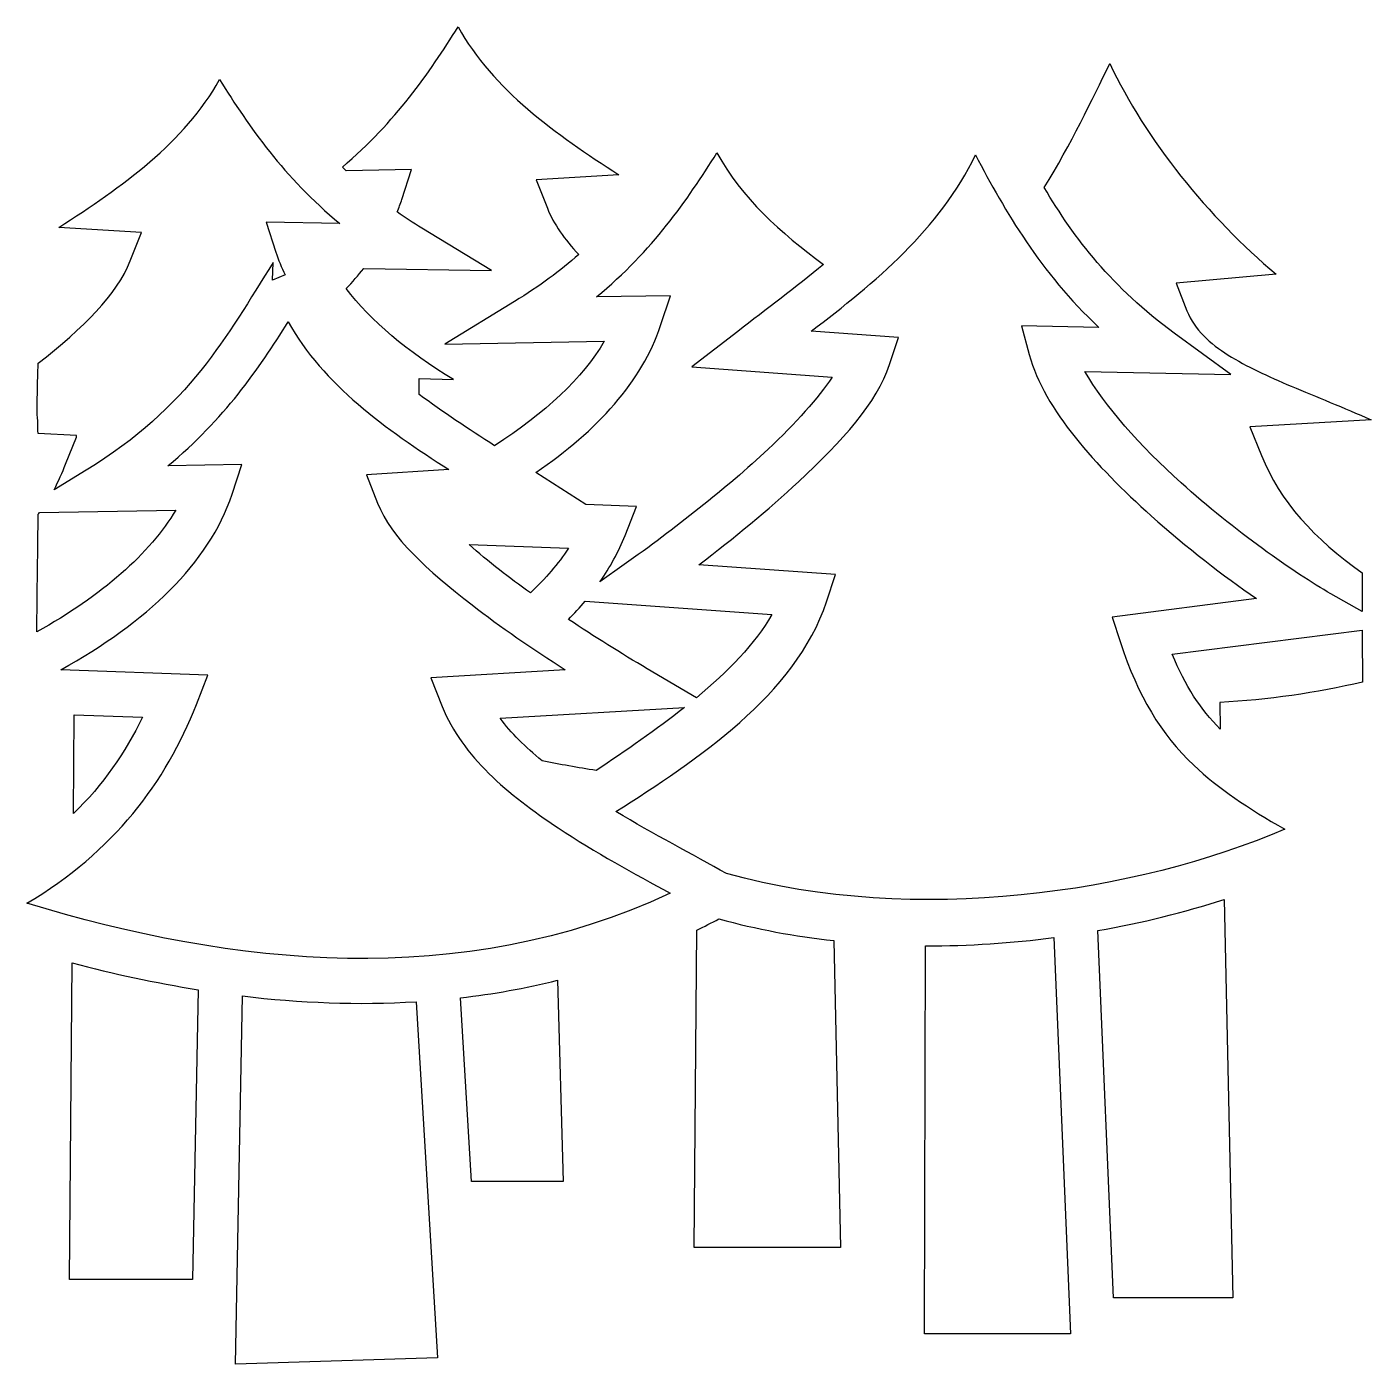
# Model space of a CAD drawing. Header units: centimetres. Extents: x -10.2 to 10.2, y -10.2 to 10.1.
import ezdxf

# ---------------------------------------------------------------- set-up
doc = ezdxf.new("R2010")
doc.units = ezdxf.units.CM
doc.header["$MEASUREMENT"] = 0
doc.layers.add('Layer 1', color=7, linetype='Continuous')

msp = doc.modelspace()

# ---------------------------------------------------------------- linework, layer by layer
at = {"layer": 'Layer 1'}
for points, knots in [([(-3.62982, 10.1349), (-4.07309, 9.43082), (-4.57405, 8.69874), (-5.38772, 8.00656), (-5.38772, 8.00656), (-5.36832, 7.98771), (-5.34834, 7.96903), (-5.32847, 7.95022), (-5.32847, 7.95022), (-5.32847, 7.95022), (-4.33541, 7.96734), (-4.33541, 7.96734), (-4.33541, 7.96734), (-4.33541, 7.96734), (-4.48414, 7.51614), (-4.48414, 7.51614), (-4.48414, 7.51614), (-4.50543, 7.45162), (-4.52905, 7.38761), (-4.5549, 7.32419), (-4.5549, 7.32419), (-4.4367, 7.24217), (-4.31265, 7.16079), (-4.18079, 7.08012), (-4.18079, 7.08012), (-4.18079, 7.08012), (-3.1244, 6.43369), (-3.1244, 6.43369), (-3.1244, 6.43369), (-3.1244, 6.43369), (-5.0637, 6.46713), (-5.0637, 6.46713), (-5.0637, 6.46713), (-5.1461, 6.36281), (-5.2349, 6.26051), (-5.32957, 6.16036), (-5.32957, 6.16036), (-4.95849, 5.67471), (-4.39998, 5.2026), (-3.69872, 4.77868), (-3.69872, 4.77868), (-3.69872, 4.77868), (-4.22177, 4.79407), (-4.22177, 4.79407), (-4.22177, 4.79407), (-4.22177, 4.79407), (-4.2224, 4.55464), (-4.2224, 4.55464), (-4.2224, 4.55464), (-3.86271, 4.28654), (-3.47215, 4.02973), (-3.07703, 3.77538), (-3.07703, 3.77538), (-2.31337, 4.26318), (-1.73651, 4.8085), (-1.41097, 5.36157), (-1.41097, 5.36157), (-1.41097, 5.36157), (-3.82943, 5.31982), (-3.82943, 5.31982), (-3.82943, 5.31982), (-3.82943, 5.31982), (-2.77304, 5.96625), (-2.77304, 5.96625), (-2.77304, 5.96625), (-2.39479, 6.19767), (-2.07621, 6.43495), (-1.79972, 6.6775), (-1.79972, 6.6775), (-2.01469, 6.90837), (-2.17923, 7.13975), (-2.2744, 7.38128), (-2.2744, 7.38128), (-2.2744, 7.38128), (-2.44476, 7.81333), (-2.44476, 7.81333), (-2.44476, 7.81333), (-2.44476, 7.81333), (-1.1906, 7.8902), (-1.1906, 7.8902), (-1.1906, 7.8902), (-2.14466, 8.50064), (-3.10188, 9.17955), (-3.62982, 10.1349)], [0, 0, 0, 0, 0.04545455, 0.04545455, 0.04545455, 0.04545455, 0.09090909, 0.09090909, 0.09090909, 0.09090909, 0.13636364, 0.13636364, 0.13636364, 0.13636364, 0.18181818, 0.18181818, 0.18181818, 0.18181818, 0.22727273, 0.22727273, 0.22727273, 0.22727273, 0.27272727, 0.27272727, 0.27272727, 0.27272727, 0.31818182, 0.31818182, 0.31818182, 0.31818182, 0.36363636, 0.36363636, 0.36363636, 0.36363636, 0.40909091, 0.40909091, 0.40909091, 0.40909091, 0.45454545, 0.45454545, 0.45454545, 0.45454545, 0.5, 0.5, 0.5, 0.5, 0.54545455, 0.54545455, 0.54545455, 0.54545455, 0.59090909, 0.59090909, 0.59090909, 0.59090909, 0.63636364, 0.63636364, 0.63636364, 0.63636364, 0.68181818, 0.68181818, 0.68181818, 0.68181818, 0.72727273, 0.72727273, 0.72727273, 0.72727273, 0.77272727, 0.77272727, 0.77272727, 0.77272727, 0.81818182, 0.81818182, 0.81818182, 0.81818182, 0.86363636, 0.86363636, 0.86363636, 0.86363636, 0.90909091, 0.90909091, 0.90909091, 0.90909091, 1, 1, 1, 1]), ([(6.263, 9.57732), (5.98735, 9.03074), (5.67771, 8.35377), (5.26623, 7.69536), (5.26623, 7.69536), (5.727, 6.92086), (6.29631, 6.17744), (7.23855, 5.48652), (7.23855, 5.48652), (7.23855, 5.48652), (8.09962, 4.85527), (8.09962, 4.85527), (8.09962, 4.85527), (8.09962, 4.85527), (5.88538, 4.90102), (5.88538, 4.90102), (5.88538, 4.90102), (6.1787, 4.38927), (6.72604, 3.76847), (7.34355, 3.21232), (7.34355, 3.21232), (8.15136, 2.48475), (9.0694, 1.83882), (9.6167, 1.52923), (9.6167, 1.52923), (9.6167, 1.52923), (10.09488, 1.2586), (10.09488, 1.2586), (10.09488, 1.2586), (10.09509, 1.43415), (10.09509, 1.56988), (10.09551, 1.84777), (10.09551, 1.84777), (9.37123, 2.35117), (8.8403, 2.93549), (8.56389, 3.62726), (8.56389, 3.62726), (8.56389, 3.62726), (8.39037, 4.06151), (8.39037, 4.06151), (8.39037, 4.06151), (8.39037, 4.06151), (10.2291, 4.1703), (10.2291, 4.1703), (10.2291, 4.1703), (9.81122, 4.35407), (9.39641, 4.51873), (9.01791, 4.67885), (9.01791, 4.67885), (8.65957, 4.8304), (8.33352, 4.97854), (8.05969, 5.1524), (8.05969, 5.1524), (7.78581, 5.32622), (7.54937, 5.52997), (7.43316, 5.82468), (7.43316, 5.82468), (7.43316, 5.82468), (7.26744, 6.24476), (7.26744, 6.24476), (7.26744, 6.24476), (7.26744, 6.24476), (8.78873, 6.37877), (8.78873, 6.37877), (8.78873, 6.37877), (7.76637, 7.23166), (6.79743, 8.43471), (6.263, 9.57734), (6.263, 9.57734), (6.263, 9.57734), (6.263, 9.57732), (6.263, 9.57732)], [0, 0, 0, 0, 0.05263158, 0.05263158, 0.05263158, 0.05263158, 0.10526316, 0.10526316, 0.10526316, 0.10526316, 0.15789474, 0.15789474, 0.15789474, 0.15789474, 0.21052632, 0.21052632, 0.21052632, 0.21052632, 0.26315789, 0.26315789, 0.26315789, 0.26315789, 0.31578947, 0.31578947, 0.31578947, 0.31578947, 0.36842105, 0.36842105, 0.36842105, 0.36842105, 0.42105263, 0.42105263, 0.42105263, 0.42105263, 0.47368421, 0.47368421, 0.47368421, 0.47368421, 0.52631579, 0.52631579, 0.52631579, 0.52631579, 0.57894737, 0.57894737, 0.57894737, 0.57894737, 0.63157895, 0.63157895, 0.63157895, 0.63157895, 0.68421053, 0.68421053, 0.68421053, 0.68421053, 0.73684211, 0.73684211, 0.73684211, 0.73684211, 0.78947368, 0.78947368, 0.78947368, 0.78947368, 0.84210526, 0.84210526, 0.84210526, 0.84210526, 0.89473684, 0.89473684, 0.89473684, 0.89473684, 1, 1, 1, 1]), ([(-7.25175, 9.33514), (-7.77969, 8.37978), (-8.73691, 7.70084), (-9.69087, 7.09037), (-9.69087, 7.09037), (-9.69087, 7.09037), (-8.43688, 7.01354), (-8.43688, 7.01354), (-8.43688, 7.01354), (-8.43688, 7.01354), (-8.60711, 6.58157), (-8.60711, 6.58157), (-8.60711, 6.58157), (-8.80867, 6.07028), (-9.31616, 5.56435), (-10.00633, 5.02671), (-10.00633, 5.02671), (-10.01877, 4.55401), (-10.02286, 4.28202), (-10.02256, 4.27899), (-10.02256, 4.27899), (-10.02235, 4.27713), (-10.01455, 4.23261), (-10.01033, 4.14713), (-10.01033, 4.14713), (-10.00873, 4.11584), (-10.00864, 4.01316), (-10.00755, 3.96336), (-10.00755, 3.96336), (-10.00755, 3.96336), (-9.42445, 3.92975), (-9.42445, 3.92975), (-9.42445, 3.92975), (-9.42445, 3.92975), (-9.42462, 3.90656), (-9.42462, 3.90656), (-9.42462, 3.90656), (-9.42462, 3.90656), (-9.58933, 3.49424), (-9.58933, 3.49424), (-9.58933, 3.49424), (-9.63909, 3.36963), (-9.69467, 3.23828), (-9.76475, 3.10495), (-9.76475, 3.10495), (-9.76475, 3.10495), (-9.27876, 3.40223), (-9.27876, 3.40223), (-9.27876, 3.40223), (-7.70269, 4.36661), (-7.15265, 5.43317), (-6.43685, 6.55779), (-6.43685, 6.55779), (-6.43685, 6.55779), (-6.44668, 6.28935), (-6.44668, 6.28935), (-6.44668, 6.28935), (-6.44668, 6.28935), (-6.25802, 6.36841), (-6.25802, 6.36841), (-6.25802, 6.36841), (-6.31187, 6.48235), (-6.35846, 6.59831), (-6.39739, 6.7163), (-6.39739, 6.7163), (-6.39739, 6.7163), (-6.54616, 7.1675), (-6.54616, 7.1675), (-6.54616, 7.1675), (-6.54616, 7.1675), (-5.42525, 7.1481), (-5.42525, 7.1481), (-5.42525, 7.1481), (-6.28016, 7.85758), (-6.79596, 8.61125), (-7.25175, 9.33523), (-7.25175, 9.33523), (-7.25175, 9.33523), (-7.25175, 9.33514), (-7.25175, 9.33514)], [0, 0, 0, 0, 0.04761905, 0.04761905, 0.04761905, 0.04761905, 0.0952381, 0.0952381, 0.0952381, 0.0952381, 0.14285714, 0.14285714, 0.14285714, 0.14285714, 0.19047619, 0.19047619, 0.19047619, 0.19047619, 0.23809524, 0.23809524, 0.23809524, 0.23809524, 0.28571429, 0.28571429, 0.28571429, 0.28571429, 0.33333333, 0.33333333, 0.33333333, 0.33333333, 0.38095238, 0.38095238, 0.38095238, 0.38095238, 0.42857143, 0.42857143, 0.42857143, 0.42857143, 0.47619048, 0.47619048, 0.47619048, 0.47619048, 0.52380952, 0.52380952, 0.52380952, 0.52380952, 0.57142857, 0.57142857, 0.57142857, 0.57142857, 0.61904762, 0.61904762, 0.61904762, 0.61904762, 0.66666667, 0.66666667, 0.66666667, 0.66666667, 0.71428571, 0.71428571, 0.71428571, 0.71428571, 0.76190476, 0.76190476, 0.76190476, 0.76190476, 0.80952381, 0.80952381, 0.80952381, 0.80952381, 0.85714286, 0.85714286, 0.85714286, 0.85714286, 0.9047619, 0.9047619, 0.9047619, 0.9047619, 1, 1, 1, 1]), ([(0.29771, 8.22124), (-0.15804, 7.4973), (-0.67384, 6.74367), (-1.52875, 6.03441), (-1.52875, 6.03441), (-1.52875, 6.03441), (-0.40784, 6.05372), (-0.40784, 6.05372), (-0.40784, 6.05372), (-0.40784, 6.05372), (-0.55657, 5.60252), (-0.55657, 5.60252), (-0.55657, 5.60252), (-0.83728, 4.75123), (-1.51682, 4.00478), (-2.44882, 3.37141), (-2.44882, 3.37141), (-2.44882, 3.37141), (-1.69334, 2.8834), (-1.69334, 2.8834), (-1.69334, 2.8834), (-1.69334, 2.8834), (-0.9228, 2.85439), (-0.9228, 2.85439), (-0.9228, 2.85439), (-0.9228, 2.85439), (-1.09683, 2.41163), (-1.09683, 2.41163), (-1.09683, 2.41163), (-1.19403, 2.1644), (-1.32264, 1.93092), (-1.47676, 1.70953), (-1.47676, 1.70953), (-1.47676, 1.70953), (-1.10834, 1.97055), (-1.10834, 1.97055), (-1.10834, 1.97055), (-0.35299, 2.50566), (0.4423, 3.12996), (1.07596, 3.72195), (1.07596, 3.72195), (1.49874, 4.11685), (1.83406, 4.5029), (2.04932, 4.81469), (2.04932, 4.81469), (2.04932, 4.81469), (-0.08172, 4.97134), (-0.08172, 4.97134), (-0.08172, 4.97134), (-0.08172, 4.97134), (0.61405, 5.50995), (0.61405, 5.50995), (0.61405, 5.50995), (1.05133, 5.84843), (1.49844, 6.18211), (1.91805, 6.52949), (1.91805, 6.52949), (1.26487, 7.00371), (0.67283, 7.54253), (0.29783, 8.22127), (0.29783, 8.22127), (0.29783, 8.22127), (0.29771, 8.22124), (0.29771, 8.22124)], [0, 0, 0, 0, 0.05882353, 0.05882353, 0.05882353, 0.05882353, 0.11764706, 0.11764706, 0.11764706, 0.11764706, 0.17647059, 0.17647059, 0.17647059, 0.17647059, 0.23529412, 0.23529412, 0.23529412, 0.23529412, 0.29411765, 0.29411765, 0.29411765, 0.29411765, 0.35294118, 0.35294118, 0.35294118, 0.35294118, 0.41176471, 0.41176471, 0.41176471, 0.41176471, 0.47058824, 0.47058824, 0.47058824, 0.47058824, 0.52941176, 0.52941176, 0.52941176, 0.52941176, 0.58823529, 0.58823529, 0.58823529, 0.58823529, 0.64705882, 0.64705882, 0.64705882, 0.64705882, 0.70588235, 0.70588235, 0.70588235, 0.70588235, 0.76470588, 0.76470588, 0.76470588, 0.76470588, 0.82352941, 0.82352941, 0.82352941, 0.82352941, 0.88235294, 0.88235294, 0.88235294, 0.88235294, 1, 1, 1, 1]), ([(4.22228, 8.19256), (3.68422, 7.06225), (2.69466, 6.25115), (1.72986, 5.51464), (1.72986, 5.51464), (1.72986, 5.51464), (3.05351, 5.4174), (3.05351, 5.4174), (3.05351, 5.4174), (3.05351, 5.4174), (2.91883, 5.00727), (2.91883, 5.00727), (2.91883, 5.00727), (2.72895, 4.42957), (2.20269, 3.85136), (1.53644, 3.22896), (1.53644, 3.22896), (1.08128, 2.80378), (0.55625, 2.37337), (0.02278, 1.96704), (0.02278, 1.96704), (0.02278, 1.96704), (2.10073, 1.81971), (2.10073, 1.81971), (2.10073, 1.81971), (2.10073, 1.81971), (1.96326, 1.40731), (1.96326, 1.40731), (1.96326, 1.40731), (1.4879, -0.01822), (-0.0121, -0.99306), (-1.23375, -1.78046), (-1.23375, -1.78046), (-0.66503, -2.12017), (-0.06696, -2.43153), (0.44508, -2.72156), (0.44508, -2.72156), (3.32684, -3.51516), (6.66882, -3.01556), (8.91764, -2.04687), (8.91764, -2.04687), (8.36144, -1.72833), (7.91219, -1.43345), (7.53672, -1.07675), (7.53672, -1.07675), (7.03893, -0.60379), (6.69032, -0.02424), (6.42446, 0.78636), (6.42446, 0.78636), (6.42446, 0.78636), (6.29724, 1.17464), (6.29724, 1.17464), (6.29724, 1.17464), (6.29724, 1.17464), (8.48871, 1.45337), (8.48871, 1.45337), (8.48871, 1.45337), (7.98801, 1.79957), (7.42734, 2.22884), (6.89194, 2.71103), (6.89194, 2.71103), (6.04394, 3.47482), (5.27294, 4.31354), (5.04013, 5.1596), (5.04013, 5.1596), (5.04013, 5.1596), (4.92016, 5.59569), (4.92016, 5.59569), (4.92016, 5.59569), (4.92016, 5.59569), (6.09525, 5.57136), (6.09525, 5.57136), (6.09525, 5.57136), (5.20239, 6.41767), (4.68085, 7.3207), (4.22232, 8.19252), (4.22232, 8.19252), (4.22232, 8.19252), (4.22228, 8.19256), (4.22228, 8.19256)], [0, 0, 0, 0, 0.04761905, 0.04761905, 0.04761905, 0.04761905, 0.0952381, 0.0952381, 0.0952381, 0.0952381, 0.14285714, 0.14285714, 0.14285714, 0.14285714, 0.19047619, 0.19047619, 0.19047619, 0.19047619, 0.23809524, 0.23809524, 0.23809524, 0.23809524, 0.28571429, 0.28571429, 0.28571429, 0.28571429, 0.33333333, 0.33333333, 0.33333333, 0.33333333, 0.38095238, 0.38095238, 0.38095238, 0.38095238, 0.42857143, 0.42857143, 0.42857143, 0.42857143, 0.47619048, 0.47619048, 0.47619048, 0.47619048, 0.52380952, 0.52380952, 0.52380952, 0.52380952, 0.57142857, 0.57142857, 0.57142857, 0.57142857, 0.61904762, 0.61904762, 0.61904762, 0.61904762, 0.66666667, 0.66666667, 0.66666667, 0.66666667, 0.71428571, 0.71428571, 0.71428571, 0.71428571, 0.76190476, 0.76190476, 0.76190476, 0.76190476, 0.80952381, 0.80952381, 0.80952381, 0.80952381, 0.85714286, 0.85714286, 0.85714286, 0.85714286, 0.9047619, 0.9047619, 0.9047619, 0.9047619, 1, 1, 1, 1]), ([(-6.20797, 5.65725), (-6.66368, 4.93331), (-7.17944, 4.17968), (-8.03439, 3.47042), (-8.03439, 3.47042), (-8.03439, 3.47042), (-6.91348, 3.48965), (-6.91348, 3.48965), (-6.91348, 3.48965), (-6.91348, 3.48965), (-7.06233, 3.03858), (-7.06233, 3.03858), (-7.06233, 3.03858), (-7.40979, 1.98447), (-8.36844, 1.09101), (-9.66093, 0.3742), (-9.66093, 0.3742), (-9.66093, 0.3742), (-7.42856, 0.29029), (-7.42856, 0.29029), (-7.42856, 0.29029), (-7.42856, 0.29029), (-7.60255, -0.15231), (-7.60255, -0.15231), (-7.60255, -0.15231), (-8.06851, -1.33765), (-8.85747, -2.38612), (-10.1764, -3.1709), (-10.1764, -3.1709), (-7.06082, -4.12246), (-3.57399, -4.50206), (-0.41106, -3.02028), (-0.41106, -3.02028), (-0.95536, -2.72278), (-1.54538, -2.40239), (-2.11169, -2.0268), (-2.11169, -2.0268), (-2.87367, -1.5215), (-3.56754, -0.94157), (-3.87052, -0.18351), (-3.87052, -0.18351), (-3.87052, -0.18351), (-4.04408, 0.25082), (-4.04408, 0.25082), (-4.04408, 0.25082), (-4.04408, 0.25082), (-2.00315, 0.37159), (-2.00315, 0.37159), (-2.00315, 0.37159), (-2.50191, 0.69312), (-2.99051, 1.02435), (-3.41818, 1.3576), (-3.41818, 1.3576), (-4.1032, 1.89157), (-4.64358, 2.37326), (-4.85273, 2.90365), (-4.85273, 2.90365), (-4.85273, 2.90365), (-5.02309, 3.33575), (-5.02309, 3.33575), (-5.02309, 3.33575), (-5.02309, 3.33575), (-3.76901, 3.41262), (-3.76901, 3.41262), (-3.76901, 3.41262), (-4.72285, 4.02304), (-5.67998, 4.70195), (-6.20801, 5.65722), (-6.20801, 5.65722), (-6.20801, 5.65722), (-6.20797, 5.65725), (-6.20797, 5.65725)], [0, 0, 0, 0, 0.05263158, 0.05263158, 0.05263158, 0.05263158, 0.10526316, 0.10526316, 0.10526316, 0.10526316, 0.15789474, 0.15789474, 0.15789474, 0.15789474, 0.21052632, 0.21052632, 0.21052632, 0.21052632, 0.26315789, 0.26315789, 0.26315789, 0.26315789, 0.31578947, 0.31578947, 0.31578947, 0.31578947, 0.36842105, 0.36842105, 0.36842105, 0.36842105, 0.42105263, 0.42105263, 0.42105263, 0.42105263, 0.47368421, 0.47368421, 0.47368421, 0.47368421, 0.52631579, 0.52631579, 0.52631579, 0.52631579, 0.57894737, 0.57894737, 0.57894737, 0.57894737, 0.63157895, 0.63157895, 0.63157895, 0.63157895, 0.68421053, 0.68421053, 0.68421053, 0.68421053, 0.73684211, 0.73684211, 0.73684211, 0.73684211, 0.78947368, 0.78947368, 0.78947368, 0.78947368, 0.84210526, 0.84210526, 0.84210526, 0.84210526, 0.89473684, 0.89473684, 0.89473684, 0.89473684, 1, 1, 1, 1]), ([(-7.91661, 2.79759), (-7.91661, 2.79759), (-9.98352, 2.762), (-9.98352, 2.762), (-9.98352, 2.762), (-9.9906, 2.75281), (-9.99701, 2.74345), (-10.00427, 2.73434), (-10.00427, 2.73434), (-10.01591, 1.82794), (-10.02316, 1.3266), (-10.02544, 0.94726), (-10.02544, 0.94726), (-9.04116, 1.49785), (-8.30233, 2.14222), (-7.91662, 2.79759), (-7.91662, 2.79759), (-7.91662, 2.79759), (-7.91661, 2.79759), (-7.91661, 2.79759)], [0, 0, 0, 0, 0.16666667, 0.16666667, 0.16666667, 0.16666667, 0.33333333, 0.33333333, 0.33333333, 0.33333333, 0.5, 0.5, 0.5, 0.5, 0.66666667, 0.66666667, 0.66666667, 0.66666667, 1, 1, 1, 1]), ([(-3.46056, 2.27458), (-3.32267, 2.14943), (-3.17032, 2.0201), (-3.00325, 1.88984), (-3.00325, 1.88984), (-2.85482, 1.77417), (-2.69686, 1.6569), (-2.5335, 1.53951), (-2.5335, 1.53951), (-2.30411, 1.75781), (-2.10828, 1.98417), (-1.95614, 2.21808), (-1.95614, 2.21808), (-1.95614, 2.21808), (-3.46061, 2.27459), (-3.46061, 2.27459), (-3.46061, 2.27459), (-3.46061, 2.27459), (-3.46056, 2.27458), (-3.46056, 2.27458)], [0, 0, 0, 0, 0.16666667, 0.16666667, 0.16666667, 0.16666667, 0.33333333, 0.33333333, 0.33333333, 0.33333333, 0.5, 0.5, 0.5, 0.5, 0.66666667, 0.66666667, 0.66666667, 0.66666667, 1, 1, 1, 1]), ([(-1.70392, 1.41318), (-1.78277, 1.31936), (-1.8669, 1.22815), (-1.95469, 1.13892), (-1.95469, 1.13892), (-1.5635, 0.87782), (-1.15552, 0.6227), (-0.75796, 0.3877), (-0.75796, 0.3877), (-0.75796, 0.3877), (-0.01391, -0.05199), (-0.01391, -0.05199), (-0.01391, -0.05199), (0.46427, 0.34523), (0.87731, 0.76704), (1.13369, 1.21187), (1.13369, 1.21187), (1.13369, 1.21187), (-1.70392, 1.41318), (-1.70392, 1.41318)], [0, 0, 0, 0, 0.16666667, 0.16666667, 0.16666667, 0.16666667, 0.33333333, 0.33333333, 0.33333333, 0.33333333, 0.5, 0.5, 0.5, 0.5, 0.66666667, 0.66666667, 0.66666667, 0.66666667, 1, 1, 1, 1]), ([(10.0948, 0.97741), (10.0948, 0.97741), (7.21123, 0.61063), (7.21123, 0.61063), (7.21123, 0.61063), (7.40799, 0.12781), (7.63489, -0.22219), (7.93989, -0.52757), (7.93989, -0.52757), (7.93989, -0.52757), (7.93103, -0.12276), (7.93103, -0.12276), (7.93103, -0.12276), (8.66707, -0.08076), (9.39447, 0.01859), (10.09846, 0.18772), (10.09846, 0.18772), (10.09572, 0.49023), (10.09492, 0.71145), (10.09479, 0.97744), (10.09479, 0.97744), (10.09479, 0.97744), (10.0948, 0.97741), (10.0948, 0.97741)], [0, 0, 0, 0, 0.14285714, 0.14285714, 0.14285714, 0.14285714, 0.28571429, 0.28571429, 0.28571429, 0.28571429, 0.42857143, 0.42857143, 0.42857143, 0.42857143, 0.57142857, 0.57142857, 0.57142857, 0.57142857, 0.71428571, 0.71428571, 0.71428571, 0.71428571, 1, 1, 1, 1]), ([(-0.1925, -0.19705), (-0.1925, -0.19705), (-2.9922, -0.36269), (-2.9922, -0.36269), (-2.9922, -0.36269), (-2.82762, -0.58142), (-2.6091, -0.79812), (-2.35559, -1.00845), (-2.35559, -1.00845), (-2.085, -1.06259), (-1.81141, -1.11231), (-1.53521, -1.15621), (-1.53521, -1.15621), (-1.08663, -0.85597), (-0.61932, -0.53579), (-0.1925, -0.19706), (-0.1925, -0.19706), (-0.1925, -0.19706), (-0.1925, -0.19705), (-0.1925, -0.19705)], [0, 0, 0, 0, 0.16666667, 0.16666667, 0.16666667, 0.16666667, 0.33333333, 0.33333333, 0.33333333, 0.33333333, 0.5, 0.5, 0.5, 0.5, 0.66666667, 0.66666667, 0.66666667, 0.66666667, 1, 1, 1, 1]), ([(-9.45865, -0.30837), (-9.45865, -0.30837), (-9.47088, -1.81031), (-9.47088, -1.81031), (-9.47088, -1.81031), (-9.01774, -1.37303), (-8.68268, -0.88388), (-8.42385, -0.34733), (-8.42385, -0.34733), (-8.42385, -0.34733), (-9.45865, -0.30837), (-9.45865, -0.30837)], [0, 0, 0, 0, 0.25, 0.25, 0.25, 0.25, 0.5, 0.5, 0.5, 0.5, 1, 1, 1, 1]), ([(7.99665, -3.11398), (7.39525, -3.30698), (6.75198, -3.46802), (6.08307, -3.58719), (6.08307, -3.58719), (6.08307, -3.58719), (6.3171, -9.16095), (6.3171, -9.16095), (6.3171, -9.16095), (6.3171, -9.16095), (8.12939, -9.16095), (8.12939, -9.16095), (8.12939, -9.16095), (8.12939, -9.16095), (7.99665, -3.11398), (7.99665, -3.11398)], [0, 0, 0, 0, 0.2, 0.2, 0.2, 0.2, 0.4, 0.4, 0.4, 0.4, 0.6, 0.6, 0.6, 0.6, 1, 1, 1, 1]), ([(0.32925, -3.40924), (0.21696, -3.46844), (0.1042, -3.5252), (-0.00885, -3.57985), (-0.00885, -3.57985), (-0.00885, -3.57985), (-0.04794, -8.39855), (-0.04794, -8.39855), (-0.04794, -8.39855), (-0.04794, -8.39855), (2.17355, -8.39855), (2.17355, -8.39855), (2.17355, -8.39855), (2.17355, -8.39855), (2.07125, -3.73916), (2.07125, -3.73916), (2.07125, -3.73916), (1.48318, -3.67372), (0.89949, -3.5653), (0.32916, -3.40924), (0.32916, -3.40924), (0.32916, -3.40924), (0.32925, -3.40924), (0.32925, -3.40924)], [0, 0, 0, 0, 0.14285714, 0.14285714, 0.14285714, 0.14285714, 0.28571429, 0.28571429, 0.28571429, 0.28571429, 0.42857143, 0.42857143, 0.42857143, 0.42857143, 0.57142857, 0.57142857, 0.57142857, 0.57142857, 0.71428571, 0.71428571, 0.71428571, 0.71428571, 1, 1, 1, 1]), ([(5.41217, -3.69147), (4.77607, -3.77547), (4.12259, -3.82008), (3.46485, -3.81772), (3.46485, -3.81772), (3.46485, -3.81772), (3.44857, -9.71036), (3.44857, -9.71036), (3.44857, -9.71036), (3.44857, -9.71036), (5.66493, -9.71036), (5.66493, -9.71036), (5.66493, -9.71036), (5.66493, -9.71036), (5.41218, -3.69143), (5.41218, -3.69143), (5.41218, -3.69143), (5.41218, -3.69143), (5.41217, -3.69147), (5.41217, -3.69147)], [0, 0, 0, 0, 0.16666667, 0.16666667, 0.16666667, 0.16666667, 0.33333333, 0.33333333, 0.33333333, 0.33333333, 0.5, 0.5, 0.5, 0.5, 0.66666667, 0.66666667, 0.66666667, 0.66666667, 1, 1, 1, 1]), ([(-9.48914, -4.07714), (-9.48914, -4.07714), (-9.5281, -8.88598), (-9.5281, -8.88598), (-9.5281, -8.88598), (-9.5281, -8.88598), (-7.6615, -8.88597), (-7.6615, -8.88597), (-7.6615, -8.88597), (-7.6615, -8.88597), (-7.57822, -4.48372), (-7.57822, -4.48372), (-7.57822, -4.48372), (-8.226, -4.37982), (-8.86476, -4.24125), (-9.48919, -4.07709), (-9.48919, -4.07709), (-9.48919, -4.07709), (-9.48914, -4.07714), (-9.48914, -4.07714)], [0, 0, 0, 0, 0.16666667, 0.16666667, 0.16666667, 0.16666667, 0.33333333, 0.33333333, 0.33333333, 0.33333333, 0.5, 0.5, 0.5, 0.5, 0.66666667, 0.66666667, 0.66666667, 0.66666667, 1, 1, 1, 1]), ([(-2.12155, -4.34153), (-2.60969, -4.46255), (-3.10094, -4.54963), (-3.59313, -4.60651), (-3.59313, -4.60651), (-3.59313, -4.60651), (-3.42804, -7.39782), (-3.42804, -7.39782), (-3.42804, -7.39782), (-3.42804, -7.39782), (-2.03376, -7.39782), (-2.03376, -7.39782), (-2.03376, -7.39782), (-2.03376, -7.39782), (-2.12164, -4.34149), (-2.12164, -4.34149), (-2.12164, -4.34149), (-2.12164, -4.34149), (-2.12155, -4.34153), (-2.12155, -4.34153)], [0, 0, 0, 0, 0.16666667, 0.16666667, 0.16666667, 0.16666667, 0.33333333, 0.33333333, 0.33333333, 0.33333333, 0.5, 0.5, 0.5, 0.5, 0.66666667, 0.66666667, 0.66666667, 0.66666667, 1, 1, 1, 1]), ([(-6.90522, -4.57885), (-6.90522, -4.57885), (-7.01098, -10.16864), (-7.01098, -10.16864), (-7.01098, -10.16864), (-7.01098, -10.16864), (-3.94571, -10.0722), (-3.94571, -10.0722), (-3.94571, -10.0722), (-3.94571, -10.0722), (-4.26551, -4.66584), (-4.26551, -4.66584), (-4.26551, -4.66584), (-5.14977, -4.72024), (-6.03387, -4.68372), (-6.90522, -4.57889), (-6.90522, -4.57889), (-6.90522, -4.57889), (-6.90522, -4.57885), (-6.90522, -4.57885)], [0, 0, 0, 0, 0.16666667, 0.16666667, 0.16666667, 0.16666667, 0.33333333, 0.33333333, 0.33333333, 0.33333333, 0.5, 0.5, 0.5, 0.5, 0.66666667, 0.66666667, 0.66666667, 0.66666667, 1, 1, 1, 1])]:
    msp.add_open_spline(points, degree=3, knots=knots, dxfattribs=at)

doc.saveas('drawing.dxf')
